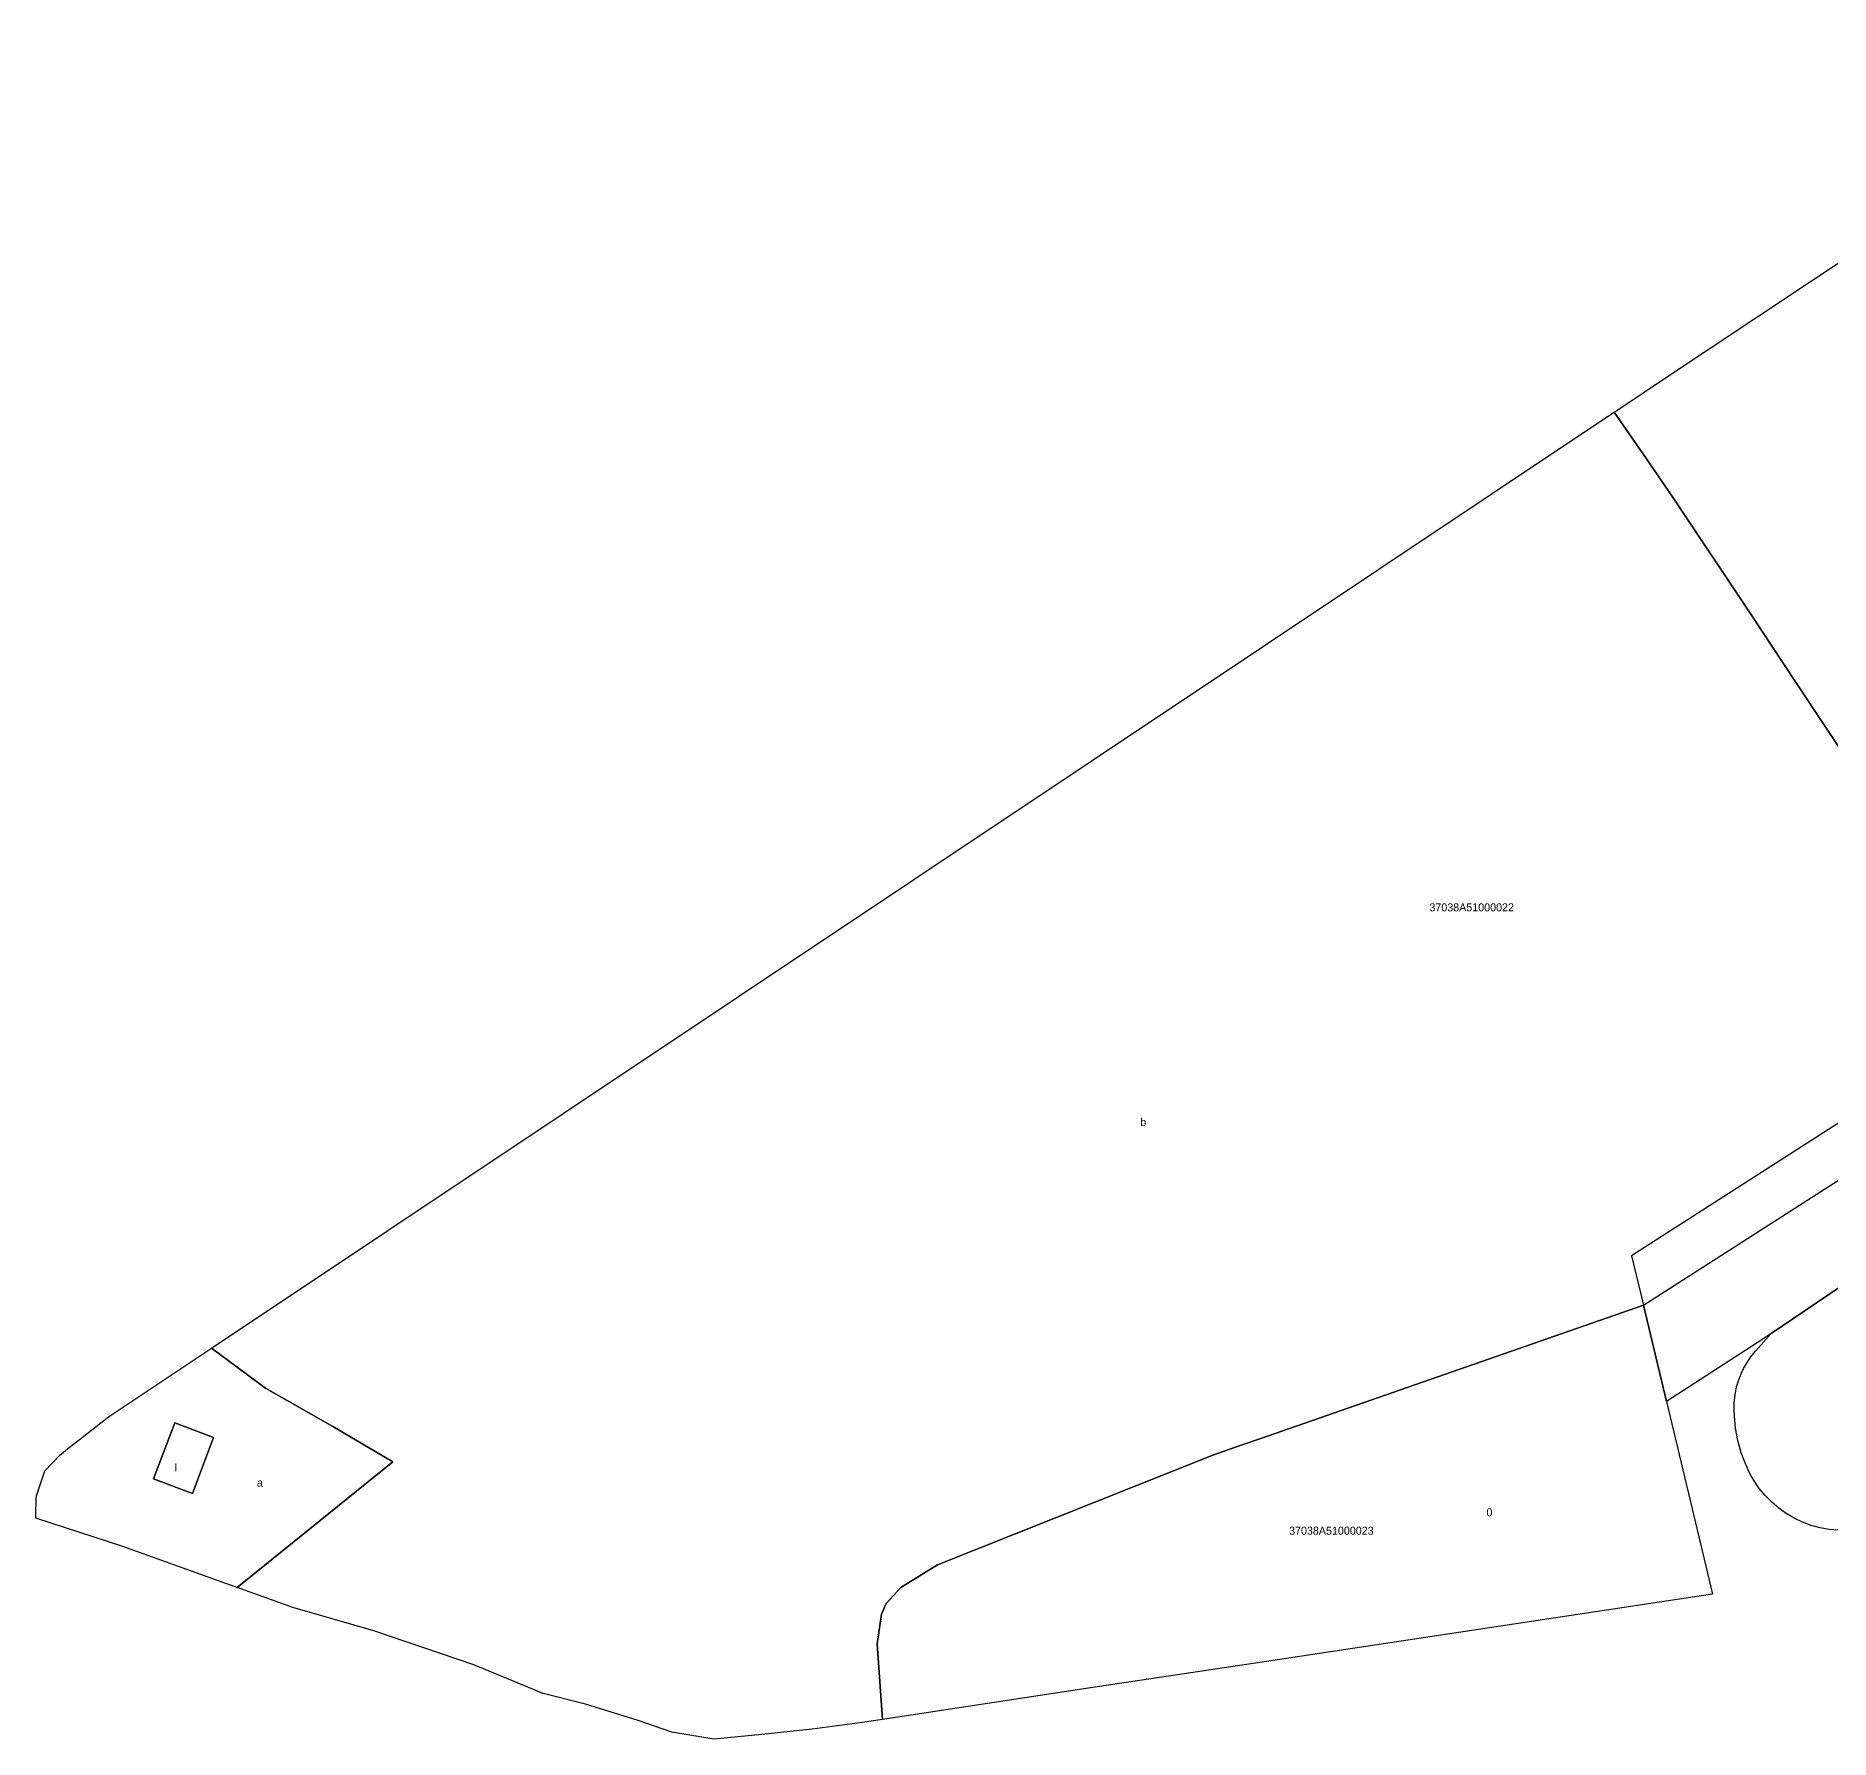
# Model space of a CAD drawing. Header units: metres. Extents: x 7469.1 to 7503.2, y 115256.8 to 115284.8.
# Drawn here: x 7469.1 to 7480.49, y 115266.13 to 115276.95 of the extents above; entities that cross this region are included whole.
import ezdxf
from ezdxf.enums import TextEntityAlignment as Align

# ---------------------------------------------------------------- set-up
doc = ezdxf.new("R2010")
doc.units = ezdxf.units.M
doc.header["$LTSCALE"] = 25.4
doc.layers.add('CONSTRUCCION', color=255, linetype='CONTINUOUS', lineweight=30)
for name, color, linetype in [('PARCELA', 7, 'CONTINUOUS'), ('REFCATASTRAL', 7, 'CONTINUOUS'), ('SUBPARCELA', 255, 'CONTINUOUS'), ('TXTSUBPA', 3, 'CONTINUOUS')]:
    doc.layers.add(name, color=color, linetype=linetype)
doc.layers.add('TXTCONSTRU', color=7, linetype='CONTINUOUS', true_color=0xbababa)

msp = doc.modelspace()

# ---------------------------------------------------------------- linework, layer by layer
at = {"layer": 'CONSTRUCCION'}
for points in [[(7480.54437, 115267.46064), (7480.48604, 115267.46612), (7480.42841, 115267.47667), (7480.37191, 115267.4922), (7480.31698, 115267.51259), (7480.26403, 115267.53769), (7480.21349, 115267.56732), (7480.16571, 115267.60123), (7480.12107, 115267.63919), (7480.0799, 115267.68088), (7480.04253, 115267.726), (7480.00923, 115267.77421), (7479.98993, 115267.80698), (7479.98026, 115267.82514), (7479.95584, 115267.8784), (7479.92778, 115267.95333), (7479.90634, 115268.03042), (7479.89171, 115268.10909), (7479.88399, 115268.18873), (7479.88275, 115268.22702), (7479.88324, 115268.26876), (7479.88841, 115268.32067), (7479.89859, 115268.37182), (7479.91372, 115268.42174), (7479.93362, 115268.46996), (7479.94277, 115268.48846), (7479.95812, 115268.51601), (7479.98698, 115268.55945), (7480.01993, 115268.59989), (7480.11802, 115268.7097), (7483.0676, 115270.7068)], [(7483.0676, 115270.7068), (7480.11802, 115268.7097)], [(7480.11802, 115268.7097), (7480.06501, 115268.67381), (7479.45281, 115268.27814), (7479.30615, 115268.89009), (7481.01152, 115269.98255)], [(7470.22787, 115268.05032), (7470.09376, 115267.69523), (7469.84789, 115267.7882), (7469.982, 115268.14303), (7470.22787, 115268.05032)]]:
    msp.add_lwpolyline(points, dxfattribs=at)
at = {"layer": 'PARCELA'}
for points in [[(7470.21543, 115268.61828), (7476.91398, 115273.089), (7479.05927, 115274.52081), (7479.121, 115274.56196), (7479.20151, 115274.61581), (7479.42072, 115274.76211), (7479.70419, 115274.95135), (7482.71385, 115276.95163)], [(7480.84085, 115270.23598), (7479.23091, 115269.2038), (7479.30615, 115268.89009), (7476.91979, 115268.05949), (7476.70948, 115267.98634), (7476.57308, 115267.93884), (7474.82403, 115267.24186), (7474.59187, 115267.09655), (7474.49891, 115266.99495), (7474.46995, 115266.9279), (7474.4415, 115266.73943), (7474.47554, 115266.25937), (7474.34701, 115266.23981), (7474.02976, 115266.19739), (7473.70972, 115266.16463), (7473.40568, 115266.13464), (7473.13847, 115266.17859), (7472.92384, 115266.25352), (7472.59008, 115266.35689), (7472.32008, 115266.42344), (7471.88142, 115266.60607), (7471.24641, 115266.82146), (7470.73257, 115266.9703), (7470.37824, 115267.09756), (7470.2774, 115267.13388), (7469.65231, 115267.35894), (7469.10037, 115267.5375), (7469.10062, 115267.54664), (7469.10291, 115267.67313), (7469.15625, 115267.83798), (7469.2515, 115267.93882), (7469.31195, 115267.98632), (7469.40517, 115268.05947), (7469.56112, 115268.18164), (7470.21543, 115268.61828)], [(7480.54437, 115267.46064), (7480.48604, 115267.46612), (7480.42841, 115267.47667), (7480.37191, 115267.4922), (7480.31698, 115267.51259), (7480.26403, 115267.53769), (7480.21349, 115267.56732), (7480.16571, 115267.60123), (7480.12107, 115267.63919), (7480.0799, 115267.68088), (7480.04253, 115267.726), (7480.00923, 115267.77421), (7479.98993, 115267.80698), (7479.98026, 115267.82514), (7479.95584, 115267.8784), (7479.92778, 115267.95333), (7479.90634, 115268.03042), (7479.89171, 115268.10909), (7479.88399, 115268.18873), (7479.88275, 115268.22702), (7479.88324, 115268.26876), (7479.88841, 115268.32067), (7479.89859, 115268.37182), (7479.91372, 115268.42174), (7479.93362, 115268.46996), (7479.94277, 115268.48846), (7479.95812, 115268.51601), (7479.98698, 115268.55945), (7480.01993, 115268.59989), (7480.11802, 115268.7097), (7480.06501, 115268.67381), (7479.45281, 115268.27814), (7479.30615, 115268.89009), (7481.01152, 115269.98255)], [(7474.47554, 115266.25937), (7474.4415, 115266.73943), (7474.46995, 115266.9279), (7474.49891, 115266.99495), (7474.59187, 115267.09655), (7474.82403, 115267.24186), (7476.57308, 115267.93884), (7476.70948, 115267.98634), (7476.91979, 115268.05949), (7479.30615, 115268.89009), (7479.45271, 115268.27819), (7479.62694, 115267.552), (7479.74581, 115267.05594), (7476.91395, 115266.62845), (7475.76789, 115266.45546), (7474.47554, 115266.25937)]]:
    msp.add_lwpolyline(points, dxfattribs=at)
at = {"layer": 'SUBPARCELA'}
for points in [[(7480.6577, 115272.26934), (7480.27136, 115272.84922), (7479.98917, 115273.27874), (7479.49514, 115274.01713), (7479.32724, 115274.26478), (7479.121, 115274.56196), (7479.20151, 115274.61581), (7479.42072, 115274.76211), (7479.70419, 115274.95135), (7482.71385, 115276.95163)], [(7479.30615, 115268.89009), (7476.91979, 115268.05949), (7476.70948, 115267.98634), (7476.57308, 115267.93884), (7474.82403, 115267.24186), (7474.59187, 115267.09655), (7474.49891, 115266.99495), (7474.46995, 115266.9279), (7474.4415, 115266.73943), (7474.47554, 115266.25937), (7474.34701, 115266.23981), (7474.02976, 115266.19739), (7473.70972, 115266.16463), (7473.40568, 115266.13464), (7473.13847, 115266.17859), (7472.92384, 115266.25352), (7472.59008, 115266.35689), (7472.32008, 115266.42344), (7471.88142, 115266.60607), (7471.24641, 115266.82146), (7470.73257, 115266.9703), (7470.37824, 115267.09756), (7471.36758, 115267.8964), (7470.98582, 115268.11992), (7470.55859, 115268.36452), (7470.21543, 115268.61828), (7476.91398, 115273.089), (7479.05927, 115274.52081), (7479.121, 115274.56196), (7479.32724, 115274.26478), (7479.49514, 115274.01713), (7479.98917, 115273.27874), (7480.27136, 115272.84922), (7480.6577, 115272.26934)], [(7480.84085, 115270.23598), (7479.23091, 115269.2038), (7479.30615, 115268.89009)], [(7474.47554, 115266.25937), (7474.4415, 115266.73943), (7474.46995, 115266.9279), (7474.49891, 115266.99495), (7474.59187, 115267.09655), (7474.82403, 115267.24186), (7476.57308, 115267.93884), (7476.70948, 115267.98634), (7476.91979, 115268.05949), (7479.30615, 115268.89009), (7479.45271, 115268.27819), (7479.62694, 115267.552), (7479.74581, 115267.05594), (7476.91395, 115266.62845), (7475.76789, 115266.45546), (7474.47554, 115266.25937)], [(7470.37824, 115267.09756), (7470.2774, 115267.13388), (7469.65231, 115267.35894), (7469.10037, 115267.5375), (7469.10062, 115267.54664), (7469.10291, 115267.67313), (7469.15625, 115267.83798), (7469.2515, 115267.93882), (7469.31195, 115267.98632), (7469.40517, 115268.05947), (7469.56112, 115268.18164), (7470.21543, 115268.61828), (7470.55859, 115268.36452), (7470.98582, 115268.11992), (7471.36758, 115267.8964), (7470.37824, 115267.09756)], [(7470.22787, 115268.05032), (7469.982, 115268.14303), (7469.84789, 115267.7882), (7470.09376, 115267.69523), (7470.22787, 115268.05032)]]:
    msp.add_lwpolyline(points, dxfattribs=at)

# ---------------------------------------------------------------- texts
at = {"layer": 'REFCATASTRAL'}
for s, p in [('37038A51000022', (7478.21618, 115271.37652)), ('37038A51000023', (7477.32541, 115267.41767))]:
    msp.add_text(s, height=0.0508, dxfattribs=at).set_placement(p, align=Align.BOTTOM_CENTER)
at = {"layer": 'TXTCONSTRU'}
msp.add_text('I', height=0.0508, dxfattribs=at).set_placement((7469.98989, 115267.82026), align=Align.BOTTOM_CENTER)
at = {"layer": 'TXTSUBPA'}
for s, p in [('   b', (7476.10265, 115270.01279)), ('   a', (7470.49484, 115267.72273)), ('   0', (7478.30051, 115267.53451))]:
    msp.add_text(s, height=0.0508, dxfattribs=at).set_placement(p, align=Align.BOTTOM_CENTER)

doc.saveas('drawing.dxf')
